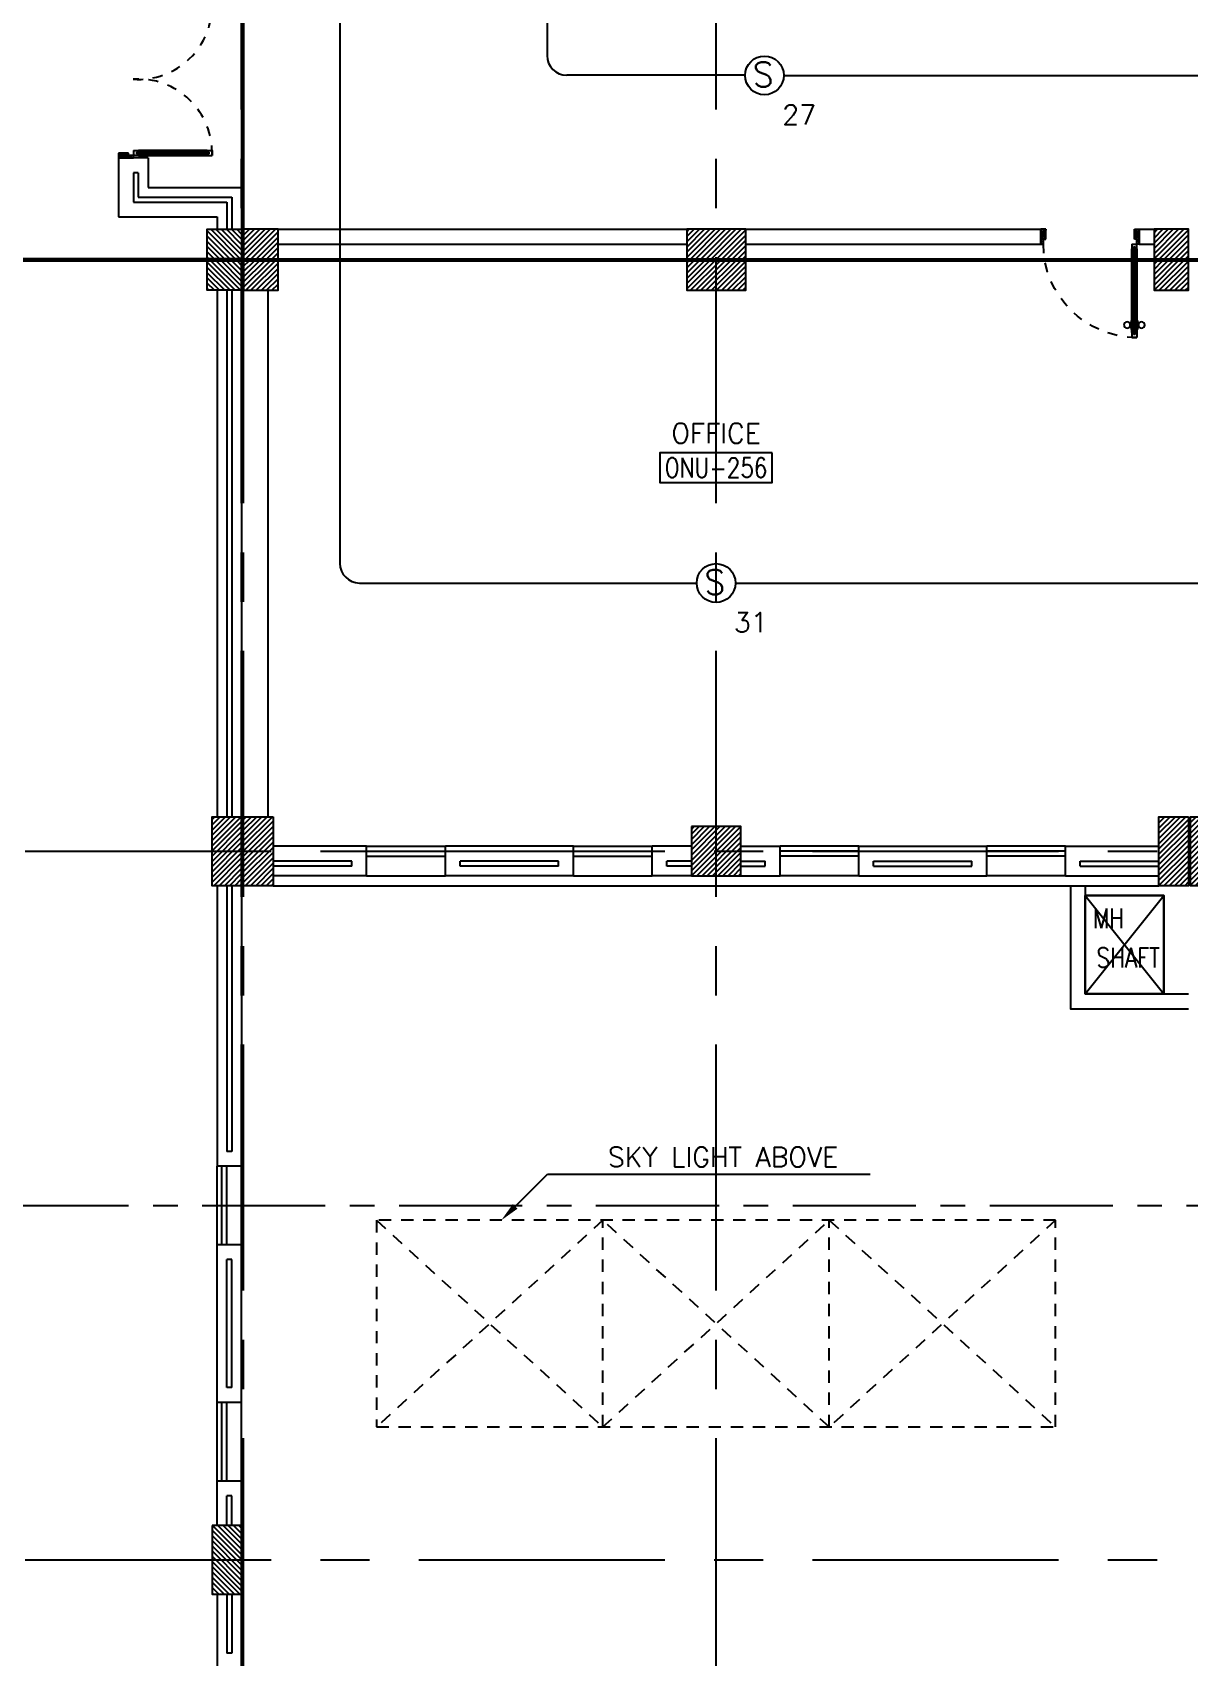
# Model space of a CAD drawing. Extents: x 0 to 90.9, y -1.6 to 78.
# Drawn here: x 40.76 to 52.51, y 18.73 to 35.23 of the extents above; entities that cross this region are included whole.
import ezdxf
from ezdxf.enums import TextEntityAlignment as Align

# ---------------------------------------------------------------- set-up
doc = ezdxf.new("R2010")
doc.units = 0
doc.header["$MEASUREMENT"] = 0
for name, pattern in [('CENTER', [2, 1.25, -0.25, 0.25, -0.25]), ('CENTERX2', [4, 2.5, -0.5, 0.5, -0.5]), ('HIDDEN', [0.375, 0.25, -0.125]), ('HIDDEN2', [0.1875, 0.125, -0.0625])]:
    doc.linetypes.add(name, pattern=pattern)
doc.layers.get('0').update_dxf_attribs({"color": 11, "linetype": 'CONTINUOUS'})
for name, color, linetype in [('AXES', 11, 'CENTERX2'), ('AXES1', 11, 'CENTER'), ('COL', 11, 'CONTINUOUS'), ('DOOR', 11, 'CONTINUOUS'), ('E-FIRE', 4, 'CONTINUOUS'), ('E-WIRE', 4, 'CONTINUOUS'), ('EJ', 11, 'CONTINUOUS'), ('HAT', 11, 'CONTINUOUS'), ('HIDDEN', 11, 'HIDDEN2'), ('INSUL', 11, 'CONTINUOUS'), ('RM-BOX', 11, 'CONTINUOUS'), ('RM-IND', 11, 'CONTINUOUS'), ('RM-NAME', 11, 'CONTINUOUS'), ('RM-NO', 11, 'CONTINUOUS'), ('ROOF', 11, 'CONTINUOUS'), ('SHAFT', 11, 'CONTINUOUS'), ('SHAFTS', 11, 'CONTINUOUS'), ('WALL', 11, 'CONTINUOUS'), ('WIN', 11, 'CONTINUOUS')]:
    doc.layers.add(name, color=color, linetype=linetype)
doc.styles.add('ROMANS', font='ROMANS.shx', dxfattribs={"width": 0.6})

# ---------------------------------------------------------------- blocks, each defined once
blk = doc.blocks.new('A$C1DFA4FE8')
at = {"layer": 'DOOR', "color": 0, "linetype": 'ByBlock'}
for p, q in [((950, 1656), (800, 1656)), ((800, 1656), (800, 1631)), ((950, 1606), (950, 1656)), ((0, 1631), (0, 1581)), ((0, 1581), (0, 1631)), ((50, 1631), (0, 1631)), ((50, 1581), (0, 1581)), ((30, 1614), (30, 1598)), ((50, 1614), (30, 1614)), ((50, 1598), (30, 1598)), ((50, 1631), (50, 1614)), ((50, 1598), (50, 1581)), ((750, 1614), (750, 1631)), ((750, 1631), (800, 1631)), ((770, 1614), (750, 1614)), ((750, 1581), (750, 1598)), ((750, 1598), (770, 1598)), ((800, 1581), (750, 1581)), ((770, 1598), (770, 1614)), ((800, 1581), (800, 1631)), ((800, 1631), (850, 1631)), ((850, 1631), (850, 1606)), ((850, 1606), (950, 1606)), ((0, 81), (0, 131)), ((0, 131), (0, 81)), ((50, 131), (0, 131)), ((50, 81), (0, 81)), ((30, 98), (30, 114)), ((50, 114), (30, 114)), ((50, 98), (30, 98)), ((50, 114), (50, 131)), ((50, 81), (50, 98)), ((83, 131), (83, 138)), ((173, 138), (83, 138)), ((83, 81), (83, 74)), ((173, 74), (83, 74)), ((95, 138), (95, 147)), ((95, 147), (160, 147)), ((95, 138), (160, 138)), ((95, 74), (95, 65)), ((95, 74), (160, 74)), ((95, 65), (160, 65)), ((160, 138), (160, 147)), ((160, 74), (160, 65)), ((173, 131), (173, 138)), ((173, 81), (173, 74)), ((750, 131), (750, 114)), ((800, 131), (750, 131)), ((750, 114), (770, 114)), ((750, 98), (750, 81)), ((770, 98), (750, 98)), ((750, 81), (800, 81)), ((770, 114), (770, 98)), ((800, 131), (800, 81)), ((800, 56), (800, 81)), ((800, 81), (850, 81)), ((950, 56), (800, 56)), ((850, 106), (950, 106)), ((850, 81), (850, 106)), ((950, 106), (950, 56))]:
    blk.add_line(p, q, dxfattribs=at)
at = {"layer": 'DOOR', "color": 9, "linetype": 'ByBlock'}
for p, q in [((950, 1606), (837, 1656)), ((950, 1606), (910, 1656)), ((950, 1606), (850, 1619)), ((950, 106), (837, 56)), ((950, 106), (850, 93)), ((950, 106), (910, 56))]:
    blk.add_line(p, q, dxfattribs=at)
at = {"layer": 'DOOR', "linetype": 'ByBlock'}
for p, q in [((750, 1631), (50, 1631)), ((750, 1614), (50, 1614)), ((750, 1598), (50, 1598)), ((50, 1581), (750, 1581)), ((50, 131), (750, 131)), ((750, 114), (50, 114)), ((750, 98), (50, 98)), ((750, 81), (50, 81))]:
    blk.add_line(p, q, dxfattribs=at)
at = {"layer": 'DOOR', "color": 0, "linetype": 'ByBlock'}
for centre in [(128, 179), (128, 32)]:
    blk.add_circle(centre, 32.4, dxfattribs=at)
at = {"layer": 'DOOR', "color": 9, "linetype": 'ByBlock'}
for centre, radius, start, end in [((950, 1606), 154, 161.1053, 166.2858), ((950, 1606), 134, 158.1598, 169.28), ((950, 1606), 114, 154.0838, 167.3774), ((950, 1606), 94.4, 148.0182, 180), ((950, 1606), 74.4, 137.7764, 180), ((950, 1606), 54.4, 113.2074, 180), ((950, 1606), 34.4, 90, 180), ((950, 1606), 14.4, 90, 180), ((950, 106), 154, 193.7142, 198.8947), ((950, 106), 134, 190.72, 201.8402), ((950, 106), 114, 192.6226, 205.9162), ((950, 106), 94.4, 180, 211.9818), ((950, 106), 74.4, 180, 222.2236), ((950, 106), 54.4, 180, 246.7926), ((950, 106), 34.4, 180, 270), ((950, 106), 14.4, 180, 270)]:
    blk.add_arc(centre, radius, start, end, dxfattribs=at)
at = {"layer": 'DOOR', "linetype": 'HIDDEN', "ltscale": 0.5}
for centre, start, end in [((752, 1606), 178.0938, 273.7249), ((752, 106), 86.2751, 181.9062)]:
    blk.add_arc(centre, 752, start, end, dxfattribs=at)
blk = doc.blocks.new('C11')
at = {"layer": 'HAT'}
h = blk.add_hatch(dxfattribs=at)
h.set_pattern_fill('ANSI31', color=256, scale=300, style=0)
h.set_pattern_definition([(45, (-248556.182, -75061.005), (-26.5165043, 26.5165043), [])])
h.paths.add_polyline_path([(300, 700), (0, 700), (0, 350), (300, 350)])
h.paths.add_polyline_path([(300, 350), (0, 350), (0, 0), (300, 0)])
at = {"layer": 'COL'}
blk.add_lwpolyline([(300, 700), (300, 0), (0, 0), (0, 700)], close=True, dxfattribs=at)
blk = doc.blocks.new('C7')
at = {"layer": 'HAT'}
h = blk.add_hatch(dxfattribs=at)
h.set_pattern_fill('ANSI31', color=256, scale=300, style=0)
h.set_pattern_definition([(45, (-248876.182, -51411.005), (-26.5165043, 26.5165043), [])])
h.paths.add_polyline_path([(350, 300), (250, 300), (0, 300), (0, 0), (350, 0)])
at = {"layer": 'COL'}
blk.add_lwpolyline([(0, 300), (0, 0), (350, 0), (350, 300)], close=True, dxfattribs=at)
blk = doc.blocks.new('D1000')
at = {"layer": 'DOOR', "color": 7, "linetype": 'ByBlock'}
for p, q in [((0, 0), (-150, 0)), ((-150, 0), (-150, -25)), ((-150, 0), (0, 0)), ((0, -50), (-114, 0)), ((0, -50), (-40, 0)), ((0, -50), (0, 0)), ((-1050, -25), (-1100, -25)), ((-1100, -75), (-1100, -25)), ((-1100, -25), (-1100, -75)), ((-1050, -75), (-1100, -75)), ((-1050, -42), (-1070, -42)), ((-1070, -42), (-1070, -58)), ((-1050, -58), (-1070, -58)), ((-1050, -25), (-1050, -42)), ((-1050, -58), (-1050, -75)), ((-928, -18), (-1018, -18)), ((-1018, -25), (-1018, -18)), ((-1018, -75), (-1018, -82)), ((-928, -82), (-1018, -82)), ((-1005, -9), (-940, -9)), ((-1005, -18), (-1005, -9)), ((-1005, -18), (-940, -18)), ((-1005, -82), (-940, -82)), ((-1005, -82), (-1005, -91)), ((-1005, -91), (-940, -91)), ((-940, -18), (-940, -9)), ((-940, -82), (-940, -91)), ((-928, -25), (-928, -18)), ((-928, -75), (-928, -82)), ((-200, -42), (-200, -25)), ((-200, -25), (-150, -25)), ((-180, -42), (-200, -42)), ((-200, -75), (-200, -58)), ((-200, -58), (-180, -58)), ((-150, -75), (-200, -75)), ((-180, -58), (-180, -42)), ((-150, -75), (-150, -25)), ((-150, -25), (-100, -25)), ((-100, -25), (-100, -50)), ((0, -50), (-100, -37)), ((-100, -50), (0, -50)), ((-150, -975), (-100, -975)), ((-150, -1000), (-150, -975)), ((0, -950), (-114, -1000)), ((-100, -975), (-100, -950)), ((0, -950), (-100, -963)), ((-100, -950), (0, -950)), ((0, -950), (-40, -1000)), ((0, -950), (0, -1000)), ((-150, -1000), (0, -1000)), ((0, -1000), (-150, -1000))]:
    blk.add_line(p, q, dxfattribs=at)
at = {"layer": 'DOOR', "linetype": 'ByBlock'}
for p, q in [((-200, -25), (-1050, -25)), ((-200, -42), (-1050, -42)), ((-200, -58), (-1050, -58)), ((-1050, -75), (-200, -75))]:
    blk.add_line(p, q, dxfattribs=at)
at = {"layer": 'DOOR', "color": 7, "linetype": 'ByBlock'}
for centre in [(-973, 23), (-973, -124)]:
    blk.add_circle(centre, 32.4, dxfattribs=at)
for centre, radius, start, end in [((0, -50), 134, 158.1598, 169.28), ((0, -50), 74.4, 137.7764, 180), ((0, -50), 54.4, 113.2074, 180), ((0, -50), 154, 161.1053, 166.2858), ((0, -50), 114, 154.0838, 167.3774), ((0, -50), 94.4, 148.0182, 180), ((0, -50), 34.4, 90, 180), ((0, -50), 14.4, 90, 180), ((0, -950), 154, 193.7142, 198.8947), ((0, -950), 134, 190.72, 201.8402), ((0, -950), 94.4, 180, 211.9818), ((0, -950), 74.4, 180, 222.2236), ((0, -950), 54.4, 180, 246.7926), ((0, -950), 34.4, 180, 270), ((0, -950), 14.4, 180, 270)]:
    blk.add_arc(centre, radius, start, end, dxfattribs=at)
at = {"layer": 'DOOR', "linetype": 'HIDDEN', "ltscale": 0.5}
blk.add_arc((-149, -24), 951, 180.0434, 269.9667, dxfattribs=at)
blk = doc.blocks.new('C11D')
at = {"layer": 'COL', "linetype": 'ByBlock'}
for p in [(-320, 0), (0, 0)]:
    blk.add_blockref('C11', p, dxfattribs=at)
blk = doc.blocks.new('C5')
at = {"layer": 'HAT', "linetype": 'ByBlock'}
h = blk.add_hatch(dxfattribs=at)
h.set_pattern_fill('ANSI31', color=256, scale=300, style=0)
h.set_pattern_definition([(45, (-223356.182, -51411.005), (-26.516504, 26.516504), [])])
h.paths.add_polyline_path([(300, 300), (0, 300), (0, 0), (300, 0)])
h.paths.add_polyline_path([(600, 300), (300, 300), (300, 0), (600, 0)])
at = {"layer": 'COL'}
blk.add_lwpolyline([(600, 300), (0, 300), (0, 0), (600, 0)], close=True, dxfattribs=at)
blk = doc.blocks.new('COL50')
at = {"layer": 'COL'}
blk.add_lwpolyline([(-250, 250), (-250, -250), (250, -250), (250, 250)], close=True, dxfattribs=at)
blk = doc.blocks.new('*X55')
at = {"color": 0}
for p, q in [((61359, 139901), (61808, 140350)), ((61359, 139954), (61755, 140350)), ((61359, 140007), (61702, 140350)), ((61359, 140060), (61649, 140350)), ((61359, 140113), (61596, 140350)), ((61359, 140166), (61543, 140350)), ((61359, 140219), (61490, 140350)), ((61359, 140272), (61437, 140350)), ((61359, 140325), (61384, 140350)), ((61361, 139850), (61859, 140348)), ((61414, 139850), (61859, 140295)), ((61467, 139850), (61859, 140242)), ((61520, 139850), (61859, 140189)), ((61573, 139850), (61859, 140136)), ((61626, 139850), (61859, 140083)), ((61679, 139850), (61859, 140030)), ((61732, 139850), (61859, 139977)), ((61785, 139850), (61859, 139924)), ((61838, 139850), (61859, 139871))]:
    blk.add_line(p, q, dxfattribs=at)
blk = doc.blocks.new('RM1')
at = {"layer": 'RM-BOX'}
blk.add_lwpolyline([(570, -200), (-570, -200), (-570, -500), (570, -500)], close=True, dxfattribs=at)
at = {"layer": 'RM-NAME', "style": 'ROMANS'}
for tag, p in [('ROOMNAME1', (0, 324)), ('ROOMNAME2', (0, 0))]:
    blk.add_attdef(tag, text='', height=200, dxfattribs=at).set_placement(p, align=Align.MIDDLE)
at = {"layer": 'RM-NO', "style": 'ROMANS', "width": 0.8}
blk.add_attdef('ROOMNO', text='', height=200, dxfattribs=at).set_placement((0, -350), align=Align.MIDDLE)
blk = doc.blocks.new('S')
at = {"layer": 'E-FIRE'}
blk.add_circle((0, 0), 197, dxfattribs=at)
at = {"layer": 'E-FIRE', "color": 3, "style": 'ROMANS'}
blk.add_text('S', height=250, dxfattribs=at).set_placement((-119, -115))

msp = doc.modelspace()

# ---------------------------------------------------------------- linework, layer by layer
at = {"layer": 'AXES'}
for p, q in [((47.7089, -1.5519), (47.7089, 77.2608)), ((42.8889, -1.5519), (42.8889, 76.9108)), ((42.9089, -1.5519), (42.9089, 76.9108)), ((1.0389, 32.9324), (68.7289, 32.9324)), ((1.0389, 32.9124), (68.7289, 32.9124)), ((0.6889, 26.9124), (68.7289, 26.9124)), ((0.6889, 19.7124), (68.7289, 19.7124))]:
    msp.add_line(p, q, dxfattribs=at)
at = {"layer": 'AXES1'}
msp.add_line((10.4889, 23.3124), (68.7289, 23.3124), dxfattribs=at)
at = {"layer": 'DOOR', "linetype": 'Continuous'}
msp.add_line((43.2089, 26.5624), (52.2089, 26.5624), dxfattribs=at)
at = {"layer": 'E-WIRE', "color": 4}
for p, q in [((43.8873, 39.4151), (43.8873, 29.8379)), ((48.0033, 34.797), (46.1915, 34.797)), ((48.3975, 34.7961), (48.3975, 34.7961)), ((48.3975, 34.7961), (54.1776, 34.7961)), ((47.9059, 29.6379), (54.1923, 29.6379))]:
    msp.add_line(p, q, dxfattribs=at)
at = {"layer": 'E-WIRE', "linetype": 'Continuous'}
msp.add_line((45.9915, 35.8747), (45.9915, 34.997), dxfattribs=at)
at = {"layer": 'E-WIRE', "color": 4, "linetype": 'ByBlock'}
msp.add_line((44.0873, 29.6379), (47.5118, 29.6379), dxfattribs=at)
at = {"layer": 'E-WIRE', "linetype": 'Continuous'}
msp.add_arc((46.1915, 34.997), 0.2, 180, 270, dxfattribs=at)
at = {"layer": 'E-WIRE', "color": 4, "linetype": 'Continuous'}
msp.add_arc((44.0873, 29.8379), 0.2, 180, 270, dxfattribs=at)
at = {"layer": 'EJ', "color": 8}
for p, q in [((10.2389, 32.9324), (85.5543, 32.9324)), ((10.2389, 32.9124), (85.5543, 32.9124))]:
    msp.add_line(p, q, dxfattribs=at)
at = {"layer": 'HIDDEN'}
for p, q in [((44.2589, 23.1624), (46.5589, 21.0624)), ((46.5589, 23.1624), (44.2589, 21.0624)), ((44.2589, 23.1624), (44.2589, 21.0624)), ((51.1589, 23.1624), (44.2589, 23.1624)), ((46.5589, 21.0624), (46.5589, 23.1624)), ((46.5589, 21.0624), (46.5589, 23.1624)), ((46.5589, 21.0624), (48.8589, 23.1624)), ((48.8589, 21.0624), (46.5589, 23.1624)), ((48.8589, 21.0624), (48.8589, 23.1624)), ((48.8589, 21.0624), (48.8589, 23.1624)), ((48.8589, 23.1624), (51.1589, 21.0624)), ((51.1589, 23.1624), (48.8589, 21.0624)), ((51.1589, 21.0624), (51.1589, 23.1624)), ((44.2589, 21.0624), (51.1589, 21.0624))]:
    msp.add_line(p, q, dxfattribs=at)
at = {"layer": 'INSUL'}
for p, q in [((41.8386, 33.8074), (41.7886, 33.8074)), ((41.7886, 33.8074), (41.7886, 33.5074)), ((41.8386, 33.8074), (41.8386, 33.5574)), ((41.7886, 33.5074), (42.7389, 33.5074)), ((41.8386, 33.5574), (42.7889, 33.5574)), ((42.7389, 33.5074), (42.7389, 33.2324)), ((42.7889, 33.5574), (42.7889, 33.2324)), ((42.7389, 32.6124), (42.7389, 27.2624)), ((42.7889, 32.6124), (42.7889, 27.2624)), ((44.0089, 26.8124), (43.2089, 26.8124)), ((44.0089, 26.7624), (43.2089, 26.7624)), ((44.0089, 26.7624), (44.0089, 26.8124)), ((46.1089, 26.8124), (45.1089, 26.8124)), ((45.1089, 26.7624), (45.1089, 26.8124)), ((46.1089, 26.7624), (45.1089, 26.7624)), ((46.1089, 26.7624), (46.1089, 26.8124)), ((47.4589, 26.8124), (47.2089, 26.8124)), ((47.2089, 26.7624), (47.2089, 26.8124)), ((47.4589, 26.7624), (47.2089, 26.7624)), ((47.9589, 26.8124), (48.2089, 26.8124)), ((47.9589, 26.7624), (48.2089, 26.7624)), ((48.2089, 26.7624), (48.2089, 26.8124)), ((49.3089, 26.7624), (49.3089, 26.8124)), ((49.3089, 26.8124), (50.3089, 26.8124)), ((49.3089, 26.7624), (50.3089, 26.7624)), ((50.3089, 26.7624), (50.3089, 26.8124)), ((51.4089, 26.7624), (51.4089, 26.8124)), ((51.4089, 26.8124), (52.2089, 26.8124)), ((51.4089, 26.7624), (52.2089, 26.7624)), ((42.7389, 26.5624), (42.7389, 23.8624)), ((42.7889, 26.5624), (42.7889, 23.8624)), ((42.7889, 23.8624), (42.7389, 23.8624)), ((42.7389, 21.4624), (42.7389, 22.7624)), ((42.7889, 22.7624), (42.7389, 22.7624)), ((42.7889, 21.4624), (42.7889, 22.7624)), ((42.7889, 21.4624), (42.7389, 21.4624)), ((42.7389, 20.0624), (42.7389, 20.3624)), ((42.7889, 20.3624), (42.7389, 20.3624)), ((42.7889, 20.0624), (42.7889, 20.3624)), ((42.7389, 19.3624), (42.7389, 18.7624)), ((42.7889, 19.3624), (42.7889, 18.7624)), ((42.7889, 18.7624), (42.7389, 18.7624))]:
    msp.add_line(p, q, dxfattribs=at)
at = {"layer": 'RM-IND'}
for p, q in [((45.6679, 23.3035), (45.9964, 23.6303)), ((45.9964, 23.6303), (46.5093, 23.6303)), ((46.5093, 23.6303), (49.276, 23.6303))]:
    msp.add_line(p, q, dxfattribs=at)
msp.add_solid([(45.6914, 23.2798), (45.6444, 23.3271), (45.5262, 23.1624)], dxfattribs=at)
at = {"layer": 'ROOF', "color": 8}
for p, q in [((42.8889, 36.2324), (42.8889, 33.2324)), ((42.9089, 36.2324), (42.9089, 33.2324))]:
    msp.add_line(p, q, dxfattribs=at)
at = {"layer": 'ROOF'}
for p, q in [((42.8889, 33.7824), (42.8889, 32.9324)), ((42.8889, 32.9324), (10.2389, 32.9324)), ((42.8889, 32.9124), (10.2389, 32.9124))]:
    msp.add_line(p, q, dxfattribs=at)
at = {"layer": 'SHAFT', "linetype": 'ByBlock'}
for p, q in [((51.4589, 26.4624), (52.2589, 25.4624)), ((51.4589, 25.4624), (52.2589, 26.4624))]:
    msp.add_line(p, q, dxfattribs=at)
at = {"layer": 'SHAFT', "color": 97, "linetype": 'ByBlock'}
msp.add_lwpolyline([(51.4589, 26.4624), (52.2589, 26.4624), (52.2589, 25.4624), (51.4589, 25.4624)], close=True, dxfattribs=at)
at = {"layer": 'SHAFT', "color": 97, "linetype": 'ByBlock', "ltscale": 0.3}
msp.add_lwpolyline([(51.4589, 25.4624), (52.2589, 25.4624), (52.2589, 26.4624), (51.4589, 26.4624)], close=True, dxfattribs=at)
at = {"layer": 'SHAFT', "linetype": 'ByBlock'}
msp.add_lwpolyline([(51.4589, 26.4624), (52.2589, 26.4624), (52.2589, 25.4624), (51.4589, 25.4624)], close=True, dxfattribs=at)
at = {"layer": 'SHAFTS'}
for points in [[(51.3089, 26.5624), (51.3089, 25.3124), (52.5089, 25.3124)], [(51.4589, 26.5624), (51.4589, 25.4624), (52.5089, 25.4624)]]:
    msp.add_lwpolyline(points, dxfattribs=at)
at = {"layer": 'WALL'}
for p, q in [((41.9386, 33.9574), (41.6386, 33.9574)), ((41.6386, 33.9574), (41.6386, 33.3574)), ((41.9386, 33.9574), (41.9386, 33.6574)), ((41.9386, 33.6574), (42.8889, 33.6574)), ((42.8889, 33.6574), (42.8889, 33.2324)), ((41.6386, 33.3574), (42.6389, 33.3574)), ((42.6389, 33.3574), (42.6389, 33.2324)), ((43.2589, 33.2324), (47.4112, 33.2324)), ((48.0112, 33.2324), (51.0089, 33.2324)), ((51.0089, 33.0824), (51.0089, 33.2324)), ((52.0089, 33.0824), (52.0089, 33.2324)), ((52.0089, 33.2324), (52.1589, 33.2324)), ((43.2589, 33.0824), (47.4112, 33.0824)), ((48.0112, 33.0824), (51.0089, 33.0824)), ((52.0089, 33.0824), (52.1589, 33.0824)), ((42.6389, 32.6124), (42.6389, 27.2624)), ((42.8889, 32.6124), (42.8889, 27.2624)), ((43.1589, 27.2624), (43.1589, 32.6124)), ((44.1589, 26.9624), (43.2089, 26.9624)), ((44.1589, 26.6624), (44.1589, 26.9624)), ((46.2589, 26.9624), (44.9589, 26.9624)), ((44.9589, 26.6624), (44.9589, 26.9624)), ((46.2589, 26.6624), (46.2589, 26.9624)), ((47.4589, 26.9624), (47.0589, 26.9624)), ((47.0589, 26.6624), (47.0589, 26.9624)), ((47.9589, 26.9624), (48.3589, 26.9624)), ((48.3589, 26.6624), (48.3589, 26.9624)), ((49.1589, 26.6624), (49.1589, 26.9624)), ((49.1589, 26.9624), (50.4589, 26.9624)), ((50.4589, 26.6624), (50.4589, 26.9624)), ((51.2589, 26.6624), (51.2589, 26.9624)), ((51.2589, 26.9624), (52.2089, 26.9624)), ((44.1589, 26.6624), (43.2089, 26.6624)), ((46.2589, 26.6624), (44.9589, 26.6624)), ((47.4589, 26.6624), (47.0589, 26.6624)), ((47.9589, 26.6624), (48.3589, 26.6624)), ((49.1589, 26.6624), (50.4589, 26.6624)), ((51.2589, 26.6624), (52.2089, 26.6624)), ((42.6389, 26.5624), (42.6389, 23.7124)), ((42.8889, 26.5624), (42.8889, 23.7124)), ((42.8889, 23.7124), (42.6389, 23.7124)), ((42.8889, 22.9124), (42.6389, 22.9124)), ((42.6389, 21.3124), (42.6389, 22.9124)), ((42.8889, 21.3124), (42.8889, 22.9124)), ((42.8889, 21.3124), (42.6389, 21.3124)), ((42.6389, 20.0624), (42.6389, 20.5124)), ((42.8889, 20.5124), (42.6389, 20.5124)), ((42.8889, 20.0624), (42.8889, 20.5124)), ((42.6389, 19.3566), (42.6389, 18.5749)), ((42.8889, 19.3624), (42.8889, 18.5749))]:
    msp.add_line(p, q, dxfattribs=at)
at = {"layer": 'WIN'}
for p, q in [((44.1589, 26.9624), (44.9589, 26.9624)), ((44.1589, 26.9124), (44.9589, 26.9124)), ((46.2589, 26.9624), (47.0589, 26.9624)), ((46.2589, 26.9124), (47.0589, 26.9124)), ((49.1589, 26.9624), (48.3589, 26.9624)), ((49.1589, 26.9124), (48.3589, 26.9124)), ((51.2589, 26.9624), (50.4589, 26.9624)), ((51.2589, 26.9124), (50.4589, 26.9124)), ((44.1589, 26.8624), (44.9589, 26.8624)), ((46.2589, 26.8624), (47.0589, 26.8624)), ((49.1589, 26.8624), (48.3589, 26.8624)), ((51.2589, 26.8624), (50.4589, 26.8624)), ((44.1589, 26.6624), (44.9589, 26.6624)), ((46.2589, 26.6624), (47.0589, 26.6624)), ((49.1589, 26.6624), (48.3589, 26.6624)), ((51.2589, 26.6624), (50.4589, 26.6624)), ((42.6389, 22.9124), (42.6389, 23.7124)), ((42.6889, 22.9124), (42.6889, 23.7124)), ((42.7389, 22.9124), (42.7389, 23.7124)), ((42.8889, 22.9124), (42.8889, 23.7124)), ((42.6389, 20.5124), (42.6389, 21.3124)), ((42.6889, 20.5124), (42.6889, 21.3124)), ((42.7389, 20.5124), (42.7389, 21.3124)), ((42.8889, 20.5124), (42.8889, 21.3124))]:
    msp.add_line(p, q, dxfattribs=at)

# ---------------------------------------------------------------- block references
at = {"layer": 'COL', "linetype": 'ByBlock', "xscale": -0.001, "yscale": 0.001, "zscale": 0.001}
for name, p in [('C7', (42.8889, 32.9324)), ('C7', (42.8889, 32.6124)), ('C11', (42.8889, 19.3624))]:
    msp.add_blockref(name, p, dxfattribs=at)
at = {"layer": 'COL', "xscale": 0.001, "yscale": 0.001, "zscale": 0.001}
for name, p in [('C7', (42.9089, 32.9324)), ('C5', (47.4112, 32.9324)), ('C7', (52.1589, 32.9324)), ('C7', (42.9089, 32.6124)), ('C5', (47.4112, 32.6124)), ('C7', (52.1589, 32.6124)), ('C11', (42.5889, 26.5624)), ('C11', (42.9089, 26.5624)), ('C11D', (52.5289, 26.5624)), ('COL50', (47.7089, 26.9124))]:
    msp.add_blockref(name, p, dxfattribs=at)
at = {"layer": 'DOOR', "color": 0, "linetype": 'ByBlock', "xscale": 0.001, "yscale": 0.001, "zscale": 0.001, "rotation": 180}
msp.add_blockref('A$C1DFA4FE8', (42.5893, 35.6133), dxfattribs=at)
at = {"layer": 'DOOR', "color": 0, "linetype": 'Continuous', "xscale": -0.001, "yscale": 0.001, "zscale": 0.001, "rotation": 270}
msp.add_blockref('D1000', (52.0089, 33.2324), dxfattribs=at)
at = {"layer": 'E-FIRE', "color": 4, "xscale": 0.001000000003841706, "yscale": 0.0009999999892897904, "zscale": 0.001}
for p in [(48.2004, 34.7961), (47.7089, 29.6379)]:
    msp.add_blockref('S', p, dxfattribs=at)
at = {"layer": 'HAT', "xscale": 0.001, "yscale": 0.001, "zscale": 0.001}
msp.add_blockref('*X55', (-13.9004, -113.1873), dxfattribs=at)
at = {"layer": 'RM-NO', "xscale": 0.001, "yscale": 0.001, "zscale": 0.001}
msp.add_blockref('RM1', (47.7089, 31.1601), dxfattribs=at).add_auto_attribs({'ROOMNO': 'ONU-256', 'ROOMNAME2': 'OFFICE'})

# ---------------------------------------------------------------- texts
at = {"layer": 'E-FIRE', "color": 4, "style": 'ROMANS'}
for s, p in [('27', (48.3815, 34.2963)), ('31', (47.89, 29.1382))]:
    msp.add_text(s, height=0.2, dxfattribs=at).set_placement(p)
at = {"layer": 'RM-NAME', "style": 'ROMANS'}
msp.add_text('SKY LIGHT ABOVE', height=0.2, dxfattribs=at).set_placement((46.6093, 23.8053), align=Align.MIDDLE_LEFT)
at = {"layer": 'SHAFT', "color": 97, "style": 'ROMANS', "width": 0.8}
for s, p in [('MH', (51.6956, 26.2306)), ('SHAFT', (51.8966, 25.8307))]:
    msp.add_text(s, height=0.2, dxfattribs=at).set_placement(p, align=Align.MIDDLE)

doc.saveas('drawing.dxf')
